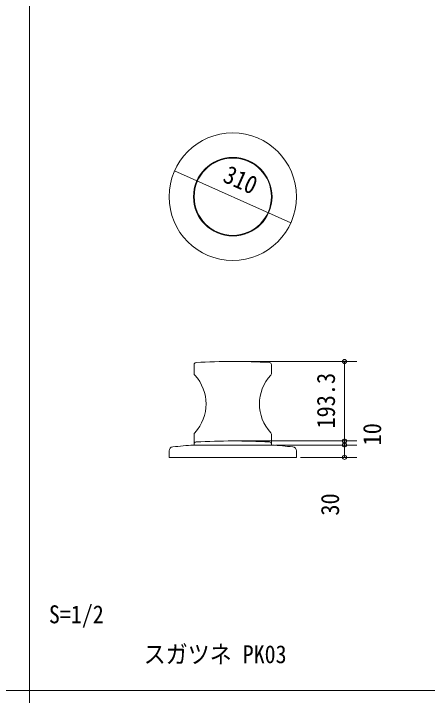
# Model space of a CAD drawing. Units: millimetres at full size, sheet at 1:20, with parts at other scales. Extents: x -4072 to 3728, y -3418 to 2032.
# Drawn here: x 1713 to 2719, y -956 to 702 of the extents above; entities that cross this region are included whole.
import ezdxf
from ezdxf.enums import TextEntityAlignment as Align

# ---------------------------------------------------------------- set-up
doc = ezdxf.new("R2010")
doc.units = ezdxf.units.MM
doc.header["$LTSCALE"] = 20
doc.header["$PDMODE"] = 32
doc.header["$PDSIZE"] = 10
for name, color, linetype, lineweight in [('0-0', 7, 'Continuous', 9), ('0-2', 6, 'Continuous', 9), ('0-5', 7, 'Continuous', 9), ('0-C', 7, 'Continuous', 9), ('0-F', 7, 'Continuous', 9)]:
    doc.layers.add(name, color=color, linetype=linetype, lineweight=lineweight)
doc.styles.add('ＭＳ ゴシック', font='')
doc.styles.get('ＭＳ ゴシック').set_extended_font_data('MS Gothic')

msp = doc.modelspace()

# ---------------------------------------------------------------- linework, layer by layer
at = {"layer": '0-0'}
for p in [(2517.84, -143.83), (2517.84, -337.09), (2517.84, -347.09), (2517.84, -377.09)]:
    msp.add_point(p, dxfattribs=at)
at = {"layer": '0-2'}
for p, q in [((2104.42, 320.03), (2387.43, 193.52)), ((2255.93, -143.83), (2547.84, -143.83)), ((2517.84, -337.09), (2517.84, -143.83)), ((2255.93, -337.09), (2547.84, -337.09)), ((2255.93, -337.09), (2547.84, -337.09)), ((2349.93, -347.09), (2547.84, -347.09)), ((2349.93, -347.09), (2547.84, -347.09)), ((2517.84, -347.09), (2517.84, -337.09)), ((2517.84, -377.09), (2517.84, -347.09)), ((2410.93, -377.09), (2547.84, -377.09))]:
    msp.add_line(p, q, dxfattribs=at)
at = {"layer": '0-5', "color": 1}
for p, q in [((1751.63, -2898.48), (1751.63, 926.52)), ((3727.63, -943.48), (763.63, -943.48))]:
    msp.add_line(p, q, dxfattribs=at)
at = {"layer": '0-C', "color": 3}
for centre, radius, start, end in [((2156.93, -344.57), 5, 93.19873, 180), ((2245.93, -1937.09), 1600, 86.80127, 93.19873), ((2334.93, -344.57), 5, 0, 86.80127)]:
    msp.add_arc(centre, radius, start, end, dxfattribs=at)
at = {"layer": '0-F'}
for p, q in [((2151.93, -151.31), (2151.93, -173.59)), ((2339.93, -173.59), (2339.93, -151.31)), ((2151.93, -320.47), (2151.93, -347.09)), ((2339.93, -347.09), (2339.93, -320.47)), ((2150.43, -347.09), (2245.93, -347.09)), ((2151.93, -341.31), (2151.93, -347.09)), ((2245.93, -347.09), (2341.43, -347.09)), ((2339.93, -347.09), (2339.93, -341.31)), ((2090.93, -361.41), (2090.93, -377.09)), ((2400.93, -377.09), (2400.93, -361.41)), ((2090.93, -377.09), (2245.93, -377.09)), ((2245.93, -377.09), (2400.93, -377.09))]:
    msp.add_line(p, q, dxfattribs=at)
for radius in [155, 95.5, 94]:
    msp.add_circle((2245.93, 256.77), radius, dxfattribs=at)
for centre, radius, start, end in [((2156.93, -151.31), 5, 93.19873, 180), ((2245.93, -1743.83), 1600, 86.80127, 93.19873), ((2334.93, -151.31), 5, 0, 86.80127), ((2156.93, -173.59), 5, 180, 223.09411), ((2078.43, -247.03), 102.5, 316.90589, 43.09411), ((2413.43, -247.03), 102.5, 136.90589, 223.09411), ((2334.93, -173.59), 5, 316.90589, 0), ((2156.93, -320.47), 5, 136.90589, 180), ((2334.93, -320.47), 5, 0, 43.09411), ((2245.93, -1743.83), 1400, 93.91143, 95.98779), ((2245.93, -1743.83), 1400, 84.01221, 86.08857), ((2100.93, -361.41), 10, 95.98779, 180), ((2390.93, -361.41), 10, 0, 84.01221)]:
    msp.add_arc(centre, radius, start, end, dxfattribs=at)

# ---------------------------------------------------------------- texts
at = {"layer": '0-2', "color": 7, "style": 'ＭＳ ゴシック', "width": 0.9}
for s, rotation, p in [('310', 335.914, (2213.62, 282.17)), ('193.3', 90, (2507.84, -306.93)), ('10', 90, (2620.26, -347.92)), ('30', 90, (2517.84, -518.63))]:
    msp.add_text(s, height=44.21, rotation=rotation, dxfattribs=at).set_placement(p, align=Align.BOTTOM_LEFT)
at = {"layer": '0-5', "style": 'ＭＳ ゴシック', "width": 0.9}
for s, p in [('S=1/2', (1798.47, -793.5)), ('スガツネ PK03', (2029.12, -890.53))]:
    msp.add_text(s, height=43.62, dxfattribs=at).set_placement(p, align=Align.BOTTOM_LEFT)

doc.saveas('drawing.dxf')
